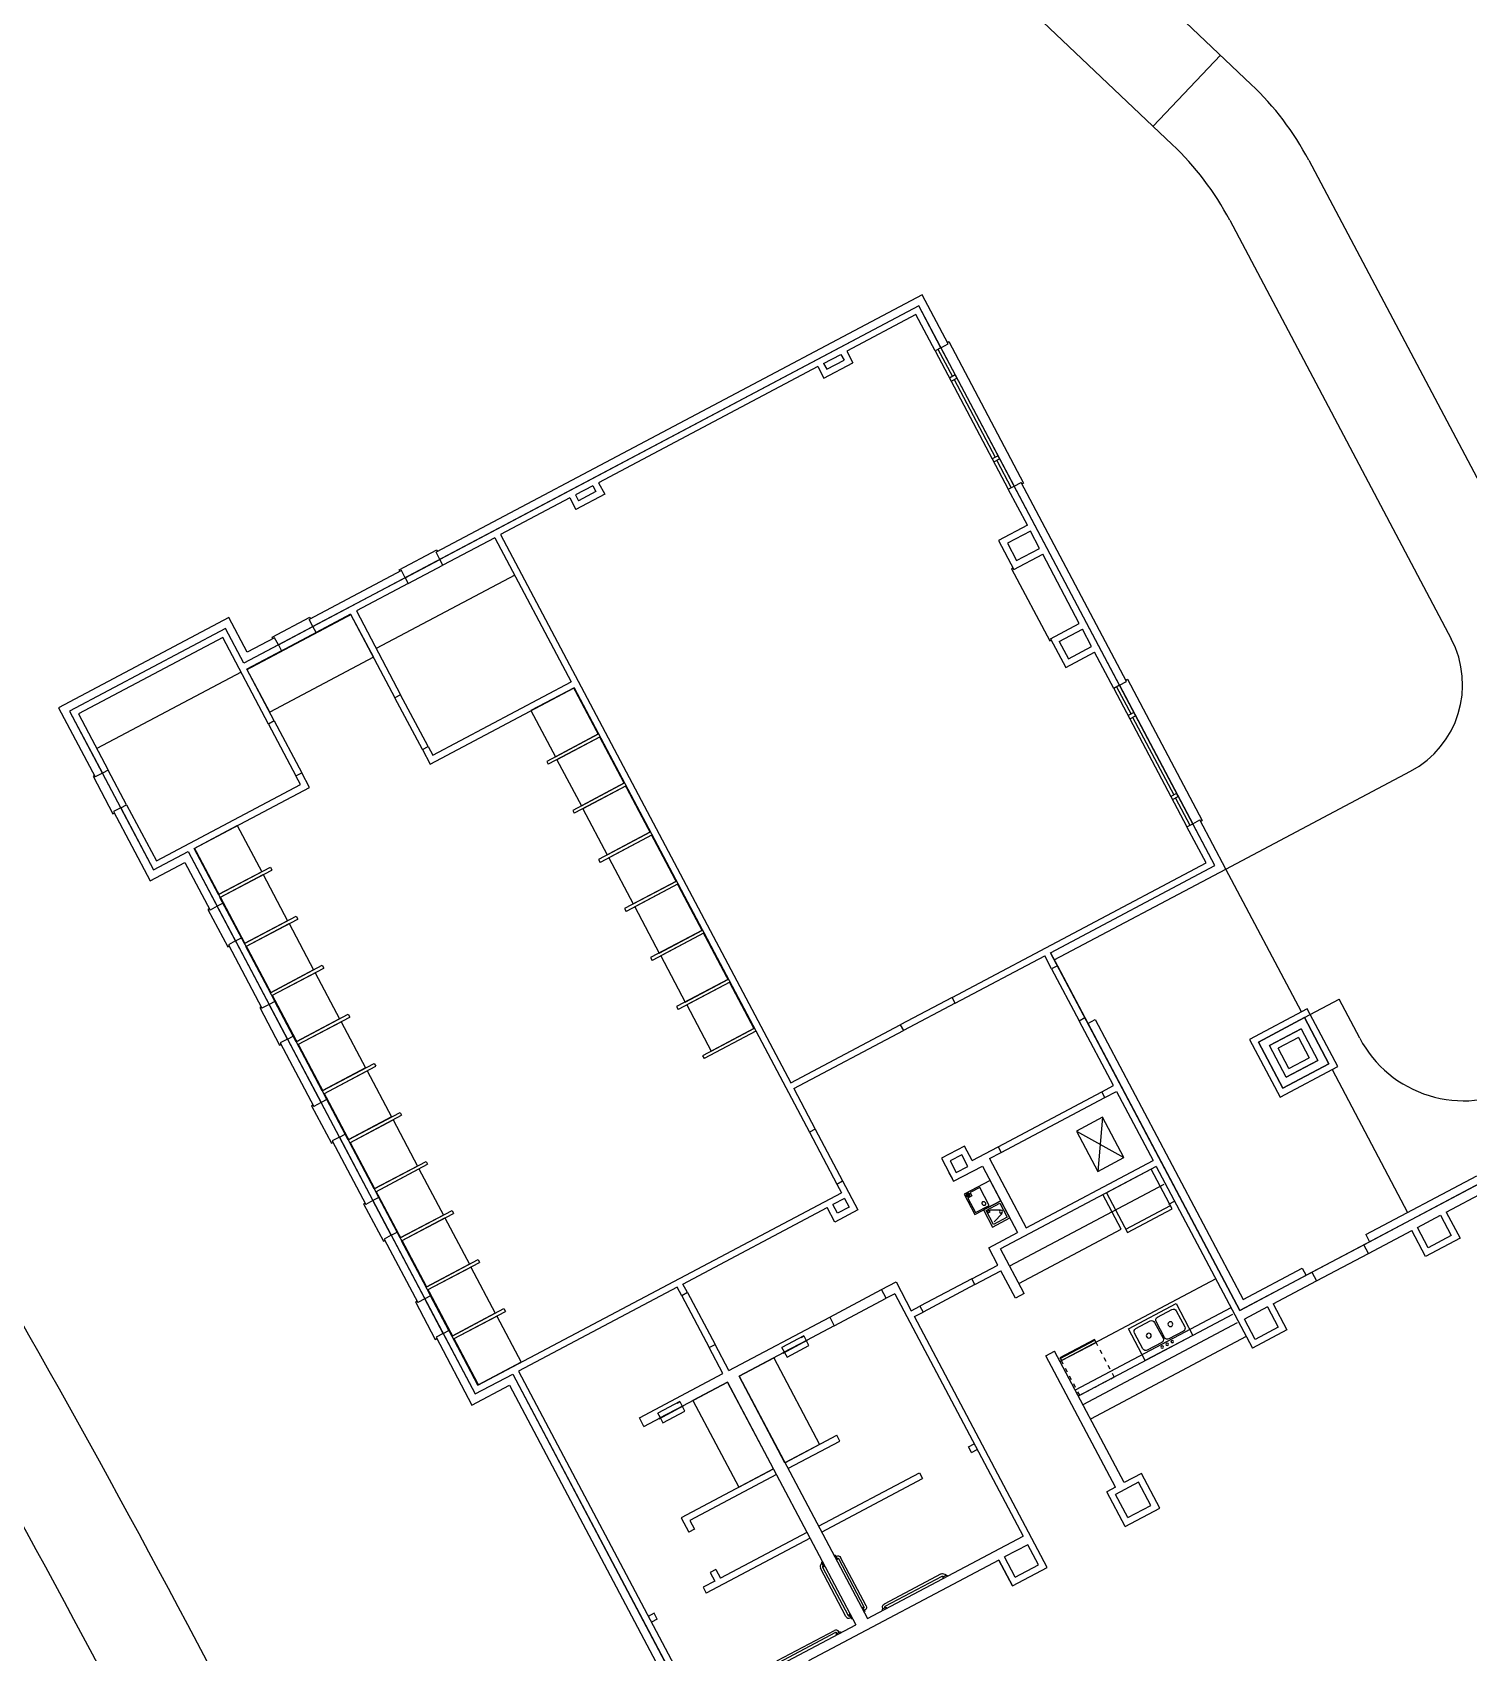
# Model space of a CAD drawing. Header units: feet. Extents: x 2327405 to 2393004, y 6977726 to 7089689.
# Drawn here: x 2342083.8 to 2342157.1, y 7039503.9 to 7039586.6 of the extents above; entities that cross this region are included whole.
import ezdxf

# ---------------------------------------------------------------- set-up
doc = ezdxf.new("R2010")
doc.units = ezdxf.units.FT
doc.header["$MEASUREMENT"] = 0
doc.linetypes.add('CNTR50', pattern=[0.9, 0.75, -0.05, 0.05, -0.05])
doc.layers.get('0').update_dxf_attribs({"linetype": 'CONTINUOUS'})
doc.layers.add('s-apts', color=252, linetype='CONTINUOUS')
doc.layers.add('s-apts-sd', color=252, linetype='CNTR50')

# ---------------------------------------------------------------- blocks, each defined once
blk = doc.blocks.new('RECLEASE$0$GRAB2PC')
at = {"color": 0}
for p, q in [((0, 55.5), (0.5, 55.5)), ((0.5, 52.5), (0, 52.5)), ((0.75, 55.25), (0.75, 52.75)), ((0.75, 54.75), (1, 54.75)), ((1, 53.25), (0.75, 53.25)), ((1.5, 13.25), (1.5, 52.75)), ((3, 52.75), (3, 13.25)), ((0, 13.5), (0.5, 13.5)), ((0.5, 10.5), (0, 10.5)), ((0.75, 13.25), (0.75, 10.75)), ((0.75, 12.75), (1, 12.75)), ((1, 11.25), (0.75, 11.25)), ((4.5, 0), (4.5, 0.5)), ((4.75, 0.75), (7.25, 0.75)), ((5.25, 0.75), (5.25, 1)), ((6.75, 1), (6.75, 0.75)), ((7.25, 3), (40.75, 3)), ((40.75, 1.5), (7.25, 1.5)), ((7.5, 0.5), (7.5, 0)), ((40.5, 0), (40.5, 0.5)), ((40.75, 0.75), (43.25, 0.75)), ((41.25, 0.75), (41.25, 1)), ((42.75, 1), (42.75, 0.75)), ((43.5, 0.5), (43.5, 0))]:
    blk.add_line(p, q, dxfattribs=at)
for p, q in [((0.75, 55.25), (0.5, 55.5)), ((0.75, 52.75), (0.5, 52.5)), ((0.75, 13.25), (0.5, 13.5)), ((0.75, 10.75), (0.5, 10.5)), ((4.75, 0.75), (4.5, 0.5)), ((7.25, 0.75), (7.5, 0.5)), ((40.75, 0.75), (40.5, 0.5)), ((43.25, 0.75), (43.5, 0.5))]:
    blk.add_line(p, q)
for centre, radius, start, end in [((1, 52.75), 2, 0, 90), ((1, 52.75), 0.5, 0, 90), ((1, 13.25), 0.5, 270, 0), ((1, 13.25), 2, 270, 0), ((7.25, 1), 2, 90, 180), ((7.25, 1), 0.5, 90, 180), ((40.75, 1), 2, 0, 90), ((40.75, 1), 0.5, 0, 90)]:
    blk.add_arc(centre, radius, start, end, dxfattribs=at)
blk = doc.blocks.new('RECLEASE$0$A20102', base_point=(186, 176.625))
for p, q in [((178.40625, 176.625), (178.40625, 180.625)), ((193.59375, 180.625), (178.40625, 180.625)), ((191.65625, 180.625), (193.59375, 180.625)), ((193.59375, 180.625), (193.59375, 176.625)), ((194.59375, 176.625), (177.40625, 176.625)), ((177.40625, 176.625), (177.40625, 176.5)), ((177.40625, 176.5), (194.59375, 176.5)), ((178.40625, 176.5), (178.40625, 172.375)), ((178.40625, 172.375), (193.59375, 172.375)), ((193.59375, 172.375), (193.59375, 176.5)), ((194.59375, 176.5), (194.59375, 176.625))]:
    blk.add_line(p, q)
blk = doc.blocks.new('RECLEASE$0$AA13B')
for p, q in [((0, -0.5), (0, 0.5)), ((0, 0.5), (1, 0.5)), ((0.421, -0.447), (0.421, 0.447)), ((0.421, 0.447), (0.789, 0.447)), ((0.789, 0.447), (0.789, 0.273)), ((0.789, 0.273), (0.947, 0.273)), ((0.947, 0.273), (0.947, -0.447)), ((1, 0.5), (1, -0.5)), ((1, -0.5), (0, -0.5)), ((0.947, -0.447), (0.421, -0.447))]:
    blk.add_line(p, q)
blk.add_lwpolyline([(0.553, -0.171, 0.147761), (0.532, -0.177, 0.107127), (0.512, -0.198, 0.076297), (0.498, -0.23, 0.077541), (0.495, -0.263, 0.063215), (0.5, -0.3, 0.076297), (0.512, -0.328, 0.107127), (0.532, -0.349, 0.147761), (0.553, -0.355, 0.147761), (0.573, -0.349, 0.107127), (0.593, -0.328, 0.076297), (0.605, -0.3, 0.063215), (0.61, -0.263, 0.063215), (0.605, -0.226, 0.076297), (0.593, -0.198, 0.107127), (0.573, -0.177, 0.147761)], format="xyb", close=True)
for radius in [0.0667, 0.0345]:
    blk.add_circle((0.895, 0.395), radius)
blk = doc.blocks.new('RECLEASE$0$AA13A')
for p, q in [((0, -0.5), (0, 0.5)), ((0, 0.5), (1, 0.5)), ((0.9, 0.4), (0.1, 0.4)), ((0.1, 0.4), (0.1, -0.4)), ((0.698, 0.343), (0.246, 0.109)), ((0.75, 0.35), (0.85, 0.35)), ((0.75, 0.25), (0.75, 0.35)), ((0.85, 0.25), (0.75, 0.25)), ((0.85, 0.35), (0.85, 0.25)), ((0.9, -0.4), (0.9, 0.4)), ((1, 0.5), (1, -0.5)), ((1, -0.5), (0, -0.5)), ((0.1, -0.4), (0.9, -0.4)), ((0.8, -0.3), (0.246, -0.112))]:
    blk.add_line(p, q)
blk.add_circle((0.25, 0), 0.0728)
blk = doc.blocks.new('RECLEASE$0$RECTANG')
for p, q in [((1, 1), (0, 1)), ((0, 1), (0, 0)), ((1, 0), (1, 1)), ((0, 0), (1, 0))]:
    blk.add_line(p, q)
blk = doc.blocks.new('RECLEASE$0$SINKDBL1')
at = {"color": 0}
for p, q in [((5, 12.5), (5, 2.5)), ((18, 14.5), (7, 14.5)), ((20, 2.5), (20, 12.5)), ((7, 0.5), (18, 0.5)), ((5, -2.5), (5, -12.5)), ((18, -0.5), (7, -0.5)), ((20, -12.5), (20, -2.5)), ((7, -14.5), (18, -14.5))]:
    blk.add_line(p, q, dxfattribs=at)
for centre, radius in [((2.5, 3.5), 0.791), ((2.5, 0), 0.791), ((12.5, 7.5), 1.5), ((2.5, -3.5), 0.791), ((12.5, -7.5), 1.5)]:
    blk.add_circle(centre, radius, dxfattribs=at)
for centre, start, end in [((7, 12.5), 90, 180), ((18, 12.5), 0, 90), ((7, 2.5), 180, 270), ((18, 2.5), 270, 0), ((7, -2.5), 90, 180), ((18, -2.5), 0, 90), ((7, -12.5), 180, 270), ((18, -12.5), 270, 0)]:
    blk.add_arc(centre, 2, start, end, dxfattribs=at)
at = {"color": 0, "xscale": 22, "yscale": 33, "zscale": 22}
blk.add_blockref('RECLEASE$0$RECTANG', (0, -16.5), dxfattribs=at)
blk = doc.blocks.new('RECLEASE$0$REF2')
at = {"color": 0}
for p, q in [((0, 15.5), (0, -15.5)), ((27.5, 15.5), (0, 15.5)), ((25.25, -15.5), (25.25, 15.5)), ((27.5, -15.5), (27.5, 15.5)), ((0, -15.5), (27.5, -15.5))]:
    blk.add_line(p, q, dxfattribs=at)
blk = doc.blocks.new('RECLEASE$0$A15117', base_point=(336, 276))
for p, q in [((324, 300), (324, 297.5)), ((324, 300), (326.5, 300)), ((329.38, 300), (331.88, 300)), ((334.75, 300), (337.25, 300)), ((340.12, 300), (342.62, 300)), ((345.5, 300), (348, 300)), ((348, 300), (348, 297.5)), ((324, 294.62), (324, 292.12)), ((324, 289.25), (324, 286.75)), ((348, 294.62), (348, 292.12)), ((348, 289.25), (348, 286.75)), ((324, 283.88), (324, 281.38)), ((324, 278.5), (324, 276)), ((348, 283.88), (348, 281.38)), ((348, 278.5), (348, 276)), ((324, 273.94), (324, 276)), ((324, 276), (348, 276)), ((324, 274.53), (348, 274.53)), ((348, 273.94), (324, 273.94)), ((348, 276), (348, 273.94))]:
    blk.add_line(p, q)
blk = doc.blocks.new('RECLEASE$0$WDQ_JAMB')
at = {"color": 0}
blk.add_lwpolyline([(-0.5, -0.5), (0.5, -0.5), (0.5, 0.5), (-0.5, 0.5)], close=True, dxfattribs=at)
blk = doc.blocks.new('2005042-10b')
at = {"layer": 's-apts'}
for p, q in [((2342124.26499, 7039604.58776), (2342146.02486, 7039583.95138)), ((2342119.42813, 7039602.28394), (2342141.98936, 7039580.88757)), ((2342148.96012, 7039580.08519), (2342161.12461, 7039557.10509)), ((2342144.92462, 7039577.02139), (2342156.23771, 7039555.64968)), ((2342129.21373, 7039573.21413), (2342104.39337, 7039560.0755)), ((2342129.04041, 7039572.65094), (2342104.5883, 7039559.70724)), ((2342130.17103, 7039570.51506), (2342129.04041, 7039572.65094)), ((2342130.53928, 7039570.70999), (2342129.21373, 7039573.21413)), ((2342128.90175, 7039572.20038), (2342125.36655, 7039570.32903)), ((2342129.87643, 7039570.35911), (2342128.90175, 7039572.20038)), ((2342124.18844, 7039569.7054), (2342125.07195, 7039570.17308)), ((2342125.07195, 7039570.17308), (2342125.2279, 7039569.87848)), ((2342125.36655, 7039570.32903), (2342125.67845, 7039569.73982)), ((2342130.17103, 7039570.51506), (2342129.87643, 7039570.35911)), ((2342129.87643, 7039570.35911), (2342133.61918, 7039563.28862)), ((2342129.87643, 7039570.35911), (2342133.61918, 7039563.28862)), ((2342130.02373, 7039570.43709), (2342130.76188, 7039569.04263)), ((2342130.17103, 7039570.51506), (2342130.53928, 7039570.70999)), ((2342130.17103, 7039570.51506), (2342133.91378, 7039563.44457)), ((2342130.17103, 7039570.51506), (2342133.91378, 7039563.44457)), ((2342123.89384, 7039569.54945), (2342112.6982, 7039563.62305)), ((2342123.89384, 7039569.54945), (2342124.20573, 7039568.96024)), ((2342124.18844, 7039569.7054), (2342124.34439, 7039569.4108)), ((2342124.20573, 7039568.96024), (2342125.67845, 7039569.73982)), ((2342124.34439, 7039569.4108), (2342125.2279, 7039569.87848)), ((2342130.84505, 7039568.88551), (2342132.94516, 7039564.91818)), ((2342133.02833, 7039564.76106), (2342133.76648, 7039563.3666)), ((2342112.6982, 7039563.62305), (2342113.0101, 7039563.03385)), ((2342133.91378, 7039563.44457), (2342134.28204, 7039563.63951)), ((2342139.66225, 7039553.47568), (2342134.28204, 7039563.63951)), ((2342111.22549, 7039562.84348), (2342107.69029, 7039560.97212)), ((2342111.22549, 7039562.84348), (2342111.53738, 7039562.25427)), ((2342112.4036, 7039563.46711), (2342111.52009, 7039562.99942)), ((2342111.52009, 7039562.99942), (2342111.67604, 7039562.70482)), ((2342113.0101, 7039563.03385), (2342111.53738, 7039562.25427)), ((2342112.55955, 7039563.1725), (2342111.67604, 7039562.70482)), ((2342112.4036, 7039563.46711), (2342112.55955, 7039563.1725)), ((2342133.61918, 7039563.28862), (2342133.91378, 7039563.44457)), ((2342134.59386, 7039561.44735), (2342133.61918, 7039563.28862)), ((2342139.29399, 7039553.28075), (2342133.91378, 7039563.44457)), ((2342134.59386, 7039561.44735), (2342133.12084, 7039560.66761)), ((2342134.7498, 7039561.15275), (2342133.57139, 7039560.52896)), ((2342135.21765, 7039560.26894), (2342134.7498, 7039561.15275)), ((2342107.39569, 7039560.81617), (2342104.74425, 7039559.41264)), ((2342107.39569, 7039560.81617), (2342111.29439, 7039553.45108)), ((2342107.69029, 7039560.97212), (2342122.50536, 7039532.98478)), ((2342133.12084, 7039560.66761), (2342133.90058, 7039559.19459)), ((2342133.57139, 7039560.52896), (2342134.03923, 7039559.64514)), ((2342134.03923, 7039559.64514), (2342135.21765, 7039560.26894)), ((2342102.82068, 7039558.77156), (2342104.5883, 7039559.70724)), ((2342102.82068, 7039558.77156), (2342104.5883, 7039559.70724)), ((2342102.97663, 7039558.47695), (2342104.74425, 7039559.41264)), ((2342102.97663, 7039558.47695), (2342104.74425, 7039559.41264)), ((2342104.5883, 7039559.70724), (2342104.39337, 7039560.0755)), ((2342104.74425, 7039559.41264), (2342104.5883, 7039559.70724)), ((2342133.90058, 7039559.19459), (2342135.3736, 7039559.97433)), ((2342137.24497, 7039556.43909), (2342135.3736, 7039559.97433)), ((2342102.62575, 7039559.13981), (2342097.91209, 7039556.64464)), ((2342102.82068, 7039558.77156), (2342098.10702, 7039556.27639)), ((2342108.40935, 7039558.90125), (2342101.33886, 7039555.1585)), ((2342102.82068, 7039558.77156), (2342102.62575, 7039559.13981)), ((2342102.82068, 7039558.77156), (2342102.97663, 7039558.47695)), ((2342102.97663, 7039558.47695), (2342100.3252, 7039557.07342)), ((2342100.03059, 7039556.91747), (2342098.26297, 7039555.98178)), ((2342100.03059, 7039556.91747), (2342102.29184, 7039552.64572)), ((2342100.3252, 7039557.07342), (2342102.58645, 7039552.80167)), ((2342093.80941, 7039556.73582), (2342085.1186, 7039552.13535)), ((2342093.63609, 7039556.17263), (2342085.68179, 7039551.96203)), ((2342094.57178, 7039554.40501), (2342093.63609, 7039556.17263)), ((2342094.7451, 7039554.9682), (2342093.80941, 7039556.73582)), ((2342096.3394, 7039555.3407), (2342098.10702, 7039556.27639)), ((2342096.3394, 7039555.3407), (2342098.10702, 7039556.27639)), ((2342098.10702, 7039556.27639), (2342097.91209, 7039556.64464)), ((2342098.26297, 7039555.98178), (2342098.10702, 7039556.27639)), ((2342135.77196, 7039555.65935), (2342137.24497, 7039556.43909)), ((2342136.22251, 7039555.52069), (2342137.40092, 7039556.14449)), ((2342137.86877, 7039555.26068), (2342137.40092, 7039556.14449)), ((2342093.49744, 7039555.72208), (2342086.13235, 7039551.82338)), ((2342095.83666, 7039551.30302), (2342093.49744, 7039555.72208)), ((2342096.3394, 7039555.3407), (2342094.57178, 7039554.40501)), ((2342096.14447, 7039555.70895), (2342094.7451, 7039554.9682)), ((2342096.3394, 7039555.3407), (2342096.14447, 7039555.70895)), ((2342096.3394, 7039555.3407), (2342096.49535, 7039555.04609)), ((2342096.49535, 7039555.04609), (2342098.26297, 7039555.98178)), ((2342096.49535, 7039555.04609), (2342098.26297, 7039555.98178)), ((2342135.77196, 7039555.65935), (2342136.5517, 7039554.18633)), ((2342136.22251, 7039555.52069), (2342136.69035, 7039554.63688)), ((2342096.49535, 7039555.04609), (2342094.72773, 7039554.11041)), ((2342136.5517, 7039554.18633), (2342138.02471, 7039554.96607)), ((2342136.69035, 7039554.63688), (2342137.86877, 7039555.26068)), ((2342138.99939, 7039553.1248), (2342138.02471, 7039554.96607)), ((2342094.43313, 7039553.95446), (2342087.06803, 7039550.05576)), ((2342096.13126, 7039551.45897), (2342094.72773, 7039554.11041)), ((2342102.58645, 7039552.80167), (2342102.29184, 7039552.64572)), ((2342103.98998, 7039550.15023), (2342102.58645, 7039552.80167)), ((2342104.08524, 7039549.25778), (2342111.45034, 7039553.15648)), ((2342104.2239, 7039549.70833), (2342111.29439, 7039553.45108)), ((2342111.45034, 7039553.15648), (2342123.45834, 7039530.472)), ((2342139.29399, 7039553.28075), (2342138.99939, 7039553.1248)), ((2342138.99939, 7039553.1248), (2342142.74214, 7039546.05431)), ((2342138.99939, 7039553.1248), (2342142.74214, 7039546.05431)), ((2342139.14669, 7039553.20277), (2342139.88485, 7039551.80832)), ((2342139.29399, 7039553.28075), (2342139.66225, 7039553.47568)), ((2342139.29399, 7039553.28075), (2342143.03675, 7039546.21026)), ((2342139.29399, 7039553.28075), (2342143.03675, 7039546.21026)), ((2342085.1186, 7039552.13535), (2342086.98998, 7039548.60011)), ((2342085.68179, 7039551.96203), (2342087.35824, 7039548.79504)), ((2342103.69537, 7039549.99429), (2342102.29184, 7039552.64572)), ((2342086.13235, 7039551.82338), (2342087.65284, 7039548.95099)), ((2342096.13126, 7039551.45897), (2342095.83666, 7039551.30302)), ((2342095.83666, 7039551.30302), (2342097.24019, 7039548.65159)), ((2342096.13126, 7039551.45897), (2342097.53479, 7039548.80754)), ((2342139.96802, 7039551.65119), (2342142.06812, 7039547.68386)), ((2342112.69792, 7039550.79965), (2342110.04649, 7039549.39612)), ((2342112.77589, 7039550.65235), (2342110.12446, 7039549.24882)), ((2342103.69537, 7039549.99429), (2342103.98998, 7039550.15023)), ((2342103.69537, 7039549.99429), (2342104.08524, 7039549.25778)), ((2342103.98998, 7039550.15023), (2342104.2239, 7039549.70833)), ((2342087.35824, 7039548.79504), (2342086.98998, 7039548.60011)), ((2342087.65284, 7039548.95099), (2342087.35824, 7039548.79504)), ((2342088.29392, 7039547.02742), (2342087.35824, 7039548.79504)), ((2342088.29392, 7039547.02742), (2342087.35824, 7039548.79504)), ((2342088.58853, 7039547.18337), (2342087.65284, 7039548.95099)), ((2342088.58853, 7039547.18337), (2342087.65284, 7039548.95099)), ((2342097.24019, 7039548.65159), (2342097.53479, 7039548.80754)), ((2342097.47411, 7039548.20969), (2342097.24019, 7039548.65159)), ((2342097.92466, 7039548.07103), (2342097.53479, 7039548.80754)), ((2342110.04649, 7039549.39612), (2342110.12446, 7039549.24882)), ((2342144.73056, 7039543.90106), (2342154.15788, 7039548.8914)), ((2342090.10902, 7039544.31098), (2342097.47411, 7039548.20969)), ((2342092.03259, 7039544.95207), (2342097.92466, 7039548.07103)), ((2342114.02348, 7039548.29552), (2342111.37205, 7039546.89199)), ((2342114.10145, 7039548.14822), (2342111.45002, 7039546.74468)), ((2342088.29392, 7039547.02742), (2342087.92567, 7039546.83249)), ((2342088.29392, 7039547.02742), (2342088.58853, 7039547.18337)), ((2342088.29392, 7039547.02742), (2342089.97037, 7039543.86043)), ((2342088.58853, 7039547.18337), (2342090.10902, 7039544.31098)), ((2342142.15129, 7039547.52674), (2342142.88945, 7039546.13229)), ((2342087.92567, 7039546.83249), (2342089.79705, 7039543.29724)), ((2342111.37205, 7039546.89199), (2342111.45002, 7039546.74468)), ((2342142.74214, 7039546.05431), (2342143.03675, 7039546.21026)), ((2342143.03675, 7039546.21026), (2342143.405, 7039546.40519)), ((2342144.16737, 7039544.07438), (2342143.03675, 7039546.21026)), ((2342144.73056, 7039543.90106), (2342143.405, 7039546.40519)), ((2342115.34904, 7039545.79139), (2342112.69761, 7039544.38786)), ((2342115.42701, 7039545.64409), (2342112.77558, 7039544.24055)), ((2342143.71682, 7039544.21304), (2342142.74214, 7039546.05431)), ((2342089.97037, 7039543.86043), (2342091.73799, 7039544.79612)), ((2342091.73799, 7039544.79612), (2342093.2195, 7039541.99739)), ((2342092.03259, 7039544.95207), (2342093.5141, 7039542.15333)), ((2342089.79705, 7039543.29724), (2342091.56467, 7039544.23293)), ((2342091.56467, 7039544.23293), (2342092.85124, 7039541.80245)), ((2342093.28018, 7039542.59524), (2342095.93161, 7039543.99877)), ((2342093.35815, 7039542.44794), (2342096.00958, 7039543.85147)), ((2342095.93161, 7039543.99877), (2342096.00958, 7039543.85147)), ((2342112.69761, 7039544.38786), (2342112.77558, 7039544.24055)), ((2342130.75426, 7039537.35132), (2342143.71682, 7039544.21304)), ((2342135.77117, 7039539.62986), (2342144.16737, 7039544.07438)), ((2342135.9661, 7039539.26161), (2342144.73056, 7039543.90106)), ((2342148.59028, 7039536.60962), (2342144.73056, 7039543.90106)), ((2342116.6746, 7039543.28726), (2342114.02316, 7039541.88372)), ((2342116.75257, 7039543.13996), (2342114.10114, 7039541.73642)), ((2342093.5141, 7039542.15333), (2342093.2195, 7039541.99739)), ((2342094.44979, 7039540.38571), (2342093.5141, 7039542.15333)), ((2342094.44979, 7039540.38571), (2342093.5141, 7039542.15333)), ((2342093.2195, 7039541.99739), (2342092.85124, 7039541.80245)), ((2342094.15518, 7039540.22976), (2342093.2195, 7039541.99739)), ((2342094.15518, 7039540.22976), (2342093.2195, 7039541.99739)), ((2342094.60574, 7039540.09111), (2342097.25717, 7039541.49464)), ((2342094.68371, 7039539.94381), (2342097.33514, 7039541.34734)), ((2342097.25717, 7039541.49464), (2342097.33514, 7039541.34734)), ((2342114.02316, 7039541.88372), (2342114.10114, 7039541.73642)), ((2342094.15518, 7039540.22976), (2342094.44979, 7039540.38571)), ((2342094.44979, 7039540.38571), (2342096.16522, 7039537.14507)), ((2342118.00016, 7039540.78313), (2342115.34872, 7039539.37959)), ((2342118.07813, 7039540.63582), (2342115.4267, 7039539.23229)), ((2342094.15518, 7039540.22976), (2342093.78693, 7039540.03483)), ((2342093.78693, 7039540.03483), (2342095.50236, 7039536.79419)), ((2342094.15518, 7039540.22976), (2342095.87061, 7039536.98912)), ((2342135.77117, 7039539.62986), (2342136.12205, 7039538.967)), ((2342095.93129, 7039537.58698), (2342098.58273, 7039538.99051)), ((2342096.00927, 7039537.43968), (2342098.6607, 7039538.84321)), ((2342098.58273, 7039538.99051), (2342098.6607, 7039538.84321)), ((2342115.34872, 7039539.37959), (2342115.4267, 7039539.23229)), ((2342130.91021, 7039537.05672), (2342135.47656, 7039539.47391)), ((2342135.82745, 7039538.81106), (2342135.47656, 7039539.47391)), ((2342136.12205, 7039538.967), (2342135.82745, 7039538.81106)), ((2342135.82745, 7039538.81106), (2342137.23098, 7039536.15962)), ((2342136.12205, 7039538.967), (2342137.52558, 7039536.31557)), ((2342119.32571, 7039538.279), (2342116.67428, 7039536.87546)), ((2342119.40369, 7039538.13169), (2342116.75226, 7039536.72816)), ((2342096.16522, 7039537.14507), (2342095.87061, 7039536.98912)), ((2342097.1009, 7039535.37745), (2342096.16522, 7039537.14507)), ((2342097.1009, 7039535.37745), (2342096.16522, 7039537.14507)), ((2342130.75426, 7039537.35132), (2342128.10283, 7039535.94779)), ((2342130.91021, 7039537.05672), (2342130.75426, 7039537.35132)), ((2342151.5665, 7039535.26213), (2342150.51385, 7039537.25071)), ((2342095.87061, 7039536.98912), (2342095.50236, 7039536.79419)), ((2342096.8063, 7039535.2215), (2342095.87061, 7039536.98912)), ((2342096.8063, 7039535.2215), (2342095.87061, 7039536.98912)), ((2342097.25685, 7039535.08285), (2342099.90829, 7039536.48638)), ((2342097.33483, 7039534.93555), (2342099.98626, 7039536.33908)), ((2342099.90829, 7039536.48638), (2342099.98626, 7039536.33908)), ((2342116.67428, 7039536.87546), (2342116.75226, 7039536.72816)), ((2342130.91021, 7039537.05672), (2342128.25877, 7039535.65319)), ((2342137.23098, 7039536.15962), (2342137.52558, 7039536.31557)), ((2342137.52558, 7039536.31557), (2342145.43995, 7039521.36444)), ((2342120.65127, 7039535.77486), (2342117.99984, 7039534.37133)), ((2342120.72925, 7039535.62756), (2342118.07781, 7039534.22403)), ((2342122.50536, 7039532.98478), (2342128.10283, 7039535.94779)), ((2342122.66131, 7039532.69017), (2342128.25877, 7039535.65319)), ((2342128.10283, 7039535.94779), (2342128.25877, 7039535.65319)), ((2342138.9854, 7039532.84533), (2342137.23098, 7039536.15962)), ((2342137.68153, 7039536.02097), (2342138.04979, 7039536.2159)), ((2342138.04979, 7039536.2159), (2342145.61327, 7039521.92763)), ((2342148.5729, 7039535.75183), (2342146.95258, 7039534.89412)), ((2342148.5729, 7039535.75183), (2342149.43062, 7039534.13151)), ((2342096.8063, 7039535.2215), (2342096.43805, 7039535.02657)), ((2342096.43805, 7039535.02657), (2342098.15348, 7039531.78593)), ((2342096.8063, 7039535.2215), (2342097.1009, 7039535.37745)), ((2342096.8063, 7039535.2215), (2342098.52173, 7039531.98086)), ((2342097.1009, 7039535.37745), (2342098.81633, 7039532.13681)), ((2342147.8103, 7039533.2738), (2342146.95258, 7039534.89412)), ((2342148.43425, 7039535.30128), (2342147.40314, 7039534.75546)), ((2342147.94895, 7039533.72435), (2342147.40314, 7039534.75546)), ((2342148.43425, 7039535.30128), (2342148.98007, 7039534.27017)), ((2342098.58241, 7039532.57872), (2342101.23384, 7039533.98225)), ((2342098.66039, 7039532.43141), (2342101.31182, 7039533.83495)), ((2342101.23384, 7039533.98225), (2342101.31182, 7039533.83495)), ((2342117.99984, 7039534.37133), (2342118.07781, 7039534.22403)), ((2342147.8103, 7039533.2738), (2342149.43062, 7039534.13151)), ((2342147.94895, 7039533.72435), (2342148.98007, 7039534.27017)), ((2342150.14976, 7039533.66359), (2342154.00947, 7039526.37215)), ((2342098.81633, 7039532.13681), (2342098.52173, 7039531.98086)), ((2342099.75202, 7039530.36919), (2342098.81633, 7039532.13681)), ((2342099.75202, 7039530.36919), (2342098.81633, 7039532.13681)), ((2342122.66131, 7039532.69017), (2342123.75294, 7039530.62795)), ((2342133.09332, 7039529.72637), (2342138.39619, 7039532.53344)), ((2342133.09332, 7039529.72637), (2342138.39619, 7039532.53344)), ((2342133.24927, 7039529.43177), (2342138.55214, 7039532.23883)), ((2342138.39619, 7039532.53344), (2342138.9854, 7039532.84533)), ((2342138.55214, 7039532.23883), (2342138.39619, 7039532.53344)), ((2342138.55214, 7039532.23883), (2342139.14134, 7039532.55073)), ((2342139.14134, 7039532.55073), (2342141.01272, 7039529.01549)), ((2342098.52173, 7039531.98086), (2342098.15348, 7039531.78593)), ((2342099.45742, 7039530.21324), (2342098.52173, 7039531.98086)), ((2342099.45742, 7039530.21324), (2342098.52173, 7039531.98086)), ((2342099.90797, 7039530.07459), (2342102.5594, 7039531.47812)), ((2342099.98594, 7039529.92728), (2342102.63738, 7039531.33082)), ((2342102.5594, 7039531.47812), (2342102.63738, 7039531.33082)), ((2342123.75294, 7039530.62795), (2342123.45834, 7039530.472)), ((2342123.45834, 7039530.472), (2342124.86187, 7039527.82057)), ((2342123.75294, 7039530.62795), (2342125.15648, 7039527.97651)), ((2342137.10073, 7039530.52765), (2342139.51809, 7039529.16719)), ((2342138.42645, 7039531.22941), (2342138.19237, 7039528.46542)), ((2342099.45742, 7039530.21324), (2342099.08916, 7039530.01831)), ((2342099.08916, 7039530.01831), (2342100.80459, 7039526.77767)), ((2342099.45742, 7039530.21324), (2342099.75202, 7039530.36919)), ((2342099.45742, 7039530.21324), (2342101.17285, 7039526.9726)), ((2342099.75202, 7039530.36919), (2342101.46745, 7039527.12855)), ((2342131.37774, 7039529.76111), (2342130.19932, 7039529.13732)), ((2342131.76761, 7039529.0246), (2342131.37774, 7039529.76111)), ((2342131.76761, 7039529.0246), (2342133.09332, 7039529.72637)), ((2342133.09332, 7039529.72637), (2342133.24927, 7039529.43177)), ((2342101.23353, 7039527.57045), (2342103.88496, 7039528.97399)), ((2342101.3115, 7039527.42315), (2342103.96294, 7039528.82669)), ((2342103.88496, 7039528.97399), (2342103.96294, 7039528.82669)), ((2342130.19932, 7039529.13732), (2342130.82311, 7039527.95891)), ((2342131.23908, 7039529.31056), (2342130.64987, 7039528.99867)), ((2342130.64987, 7039528.99867), (2342130.96177, 7039528.40946)), ((2342131.55098, 7039528.72135), (2342131.23908, 7039529.31056)), ((2342132.66006, 7039529.11987), (2342133.24927, 7039529.43177)), ((2342132.66006, 7039529.11987), (2342134.53144, 7039525.58463)), ((2342134.53144, 7039525.58463), (2342141.01272, 7039529.01549)), ((2342124.86187, 7039527.82057), (2342125.15648, 7039527.97651)), ((2342125.15648, 7039527.97651), (2342125.93622, 7039526.5035)), ((2342130.58919, 7039528.40081), (2342130.74514, 7039528.10621)), ((2342130.82311, 7039527.95891), (2342132.29613, 7039528.73865)), ((2342130.96177, 7039528.40946), (2342131.55098, 7039528.72135)), ((2342132.29613, 7039528.73865), (2342134.08954, 7039525.35071)), ((2342141.16867, 7039528.72088), (2342133.21437, 7039524.51028)), ((2342141.16867, 7039528.72088), (2342146.08103, 7039519.44087)), ((2342151.8736, 7039525.24152), (2342157.54472, 7039528.24352)), ((2342106.53576, 7039517.55393), (2342125.09579, 7039527.37866)), ((2342124.86187, 7039527.82057), (2342125.09579, 7039527.37866)), ((2342141.56286, 7039527.79808), (2342133.68222, 7039523.62647)), ((2342139.37927, 7039525.51074), (2342138.44359, 7039527.27836)), ((2342151.77393, 7039524.71732), (2342157.73965, 7039527.87527)), ((2342155.985, 7039526.38071), (2342157.97357, 7039527.43336)), ((2342101.17285, 7039526.9726), (2342100.80459, 7039526.77767)), ((2342101.46745, 7039527.12855), (2342101.17285, 7039526.9726)), ((2342102.10854, 7039525.20498), (2342101.17285, 7039526.9726)), ((2342102.10854, 7039525.20498), (2342101.17285, 7039526.9726)), ((2342102.40314, 7039525.36093), (2342101.46745, 7039527.12855)), ((2342102.40314, 7039525.36093), (2342101.46745, 7039527.12855)), ((2342102.55909, 7039525.06632), (2342105.21052, 7039526.46986)), ((2342102.63706, 7039524.91902), (2342105.28849, 7039526.32255)), ((2342105.21052, 7039526.46986), (2342105.28849, 7039526.32255)), ((2342117.00284, 7039522.71751), (2342124.36793, 7039526.61621)), ((2342124.7578, 7039525.8797), (2342124.36793, 7039526.61621)), ((2342125.25174, 7039527.08406), (2342124.66253, 7039526.77216)), ((2342124.89646, 7039526.33026), (2342124.66253, 7039526.77216)), ((2342125.93622, 7039526.5035), (2342124.7578, 7039525.8797)), ((2342125.48566, 7039526.64215), (2342124.89646, 7039526.33026)), ((2342125.25174, 7039527.08406), (2342125.48566, 7039526.64215)), ((2342141.80975, 7039526.79731), (2342142.10436, 7039526.95326)), ((2342155.985, 7039526.38071), (2342156.68677, 7039525.055)), ((2342134.15006, 7039522.74266), (2342139.37927, 7039525.51074)), ((2342154.51198, 7039525.60097), (2342155.6904, 7039526.22477)), ((2342155.0578, 7039524.56986), (2342154.51198, 7039525.60097)), ((2342155.6904, 7039526.22477), (2342156.23621, 7039525.19365)), ((2342102.10854, 7039525.20498), (2342101.74028, 7039525.01004)), ((2342101.74028, 7039525.01004), (2342103.45571, 7039521.7694)), ((2342102.10854, 7039525.20498), (2342102.40314, 7039525.36093)), ((2342102.10854, 7039525.20498), (2342103.82397, 7039521.96434)), ((2342102.40314, 7039525.36093), (2342104.11857, 7039522.12029)), ((2342132.61652, 7039524.57096), (2342134.08954, 7039525.35071)), ((2342149.12249, 7039523.31379), (2342151.77393, 7039524.71732)), ((2342152.00785, 7039524.27542), (2342151.77393, 7039524.71732)), ((2342151.8736, 7039525.24152), (2342152.06853, 7039524.87327)), ((2342152.00785, 7039524.27542), (2342154.21738, 7039525.44503)), ((2342154.91914, 7039524.11931), (2342154.21738, 7039525.44503)), ((2342156.68677, 7039525.055), (2342154.91914, 7039524.11931)), ((2342156.23621, 7039525.19365), (2342155.0578, 7039524.56986)), ((2342103.88465, 7039522.56219), (2342106.53608, 7039523.96573)), ((2342106.53608, 7039523.96573), (2342106.61405, 7039523.81842)), ((2342133.08436, 7039523.68715), (2342132.61652, 7039524.57096)), ((2342134.42297, 7039522.22711), (2342133.21437, 7039524.51028)), ((2342149.35642, 7039522.87188), (2342152.00785, 7039524.27542)), ((2342103.96262, 7039522.41489), (2342106.61405, 7039523.81842)), ((2342131.75865, 7039522.98539), (2342133.08436, 7039523.68715)), ((2342131.91459, 7039522.69078), (2342133.24031, 7039523.39255)), ((2342133.98106, 7039521.99318), (2342133.24031, 7039523.39255)), ((2342145.43995, 7039521.36444), (2342149.12249, 7039523.31379)), ((2342145.61327, 7039521.92763), (2342148.63296, 7039523.52609)), ((2342148.63296, 7039523.52609), (2342148.82789, 7039523.15784)), ((2342149.12249, 7039523.31379), (2342149.35642, 7039522.87188)), ((2342116.70824, 7039522.56156), (2342108.60664, 7039518.27299)), ((2342116.94216, 7039522.11966), (2342116.70824, 7039522.56156)), ((2342117.23676, 7039522.27561), (2342116.94216, 7039522.11966)), ((2342117.23676, 7039522.27561), (2342117.00284, 7039522.71751)), ((2342117.23676, 7039522.27561), (2342118.64029, 7039519.62417)), ((2342124.49762, 7039521.02755), (2342127.14906, 7039522.43108)), ((2342127.14906, 7039522.43108), (2342127.88557, 7039522.82095)), ((2342127.38298, 7039521.98918), (2342127.14906, 7039522.43108)), ((2342127.82489, 7039522.2231), (2342127.38298, 7039521.98918)), ((2342127.82489, 7039522.2231), (2342134.37471, 7039509.84974)), ((2342127.88557, 7039522.82095), (2342128.66531, 7039521.34793)), ((2342131.75865, 7039522.98539), (2342129.10721, 7039521.58185)), ((2342131.91459, 7039522.69078), (2342129.26316, 7039521.28725)), ((2342131.91459, 7039522.69078), (2342131.75865, 7039522.98539)), ((2342134.42297, 7039522.22711), (2342133.98106, 7039521.99318)), ((2342144.20966, 7039522.97611), (2342136.25536, 7039518.76551)), ((2342147.14689, 7039521.70227), (2342149.35642, 7039522.87188)), ((2342103.82397, 7039521.96434), (2342103.45571, 7039521.7694)), ((2342104.11857, 7039522.12029), (2342103.82397, 7039521.96434)), ((2342104.75965, 7039520.19672), (2342103.82397, 7039521.96434)), ((2342104.75965, 7039520.19672), (2342103.82397, 7039521.96434)), ((2342105.05426, 7039520.35267), (2342104.11857, 7039522.12029)), ((2342105.05426, 7039520.35267), (2342104.11857, 7039522.12029)), ((2342105.21021, 7039520.05806), (2342107.86164, 7039521.46159)), ((2342107.86164, 7039521.46159), (2342107.93961, 7039521.31429)), ((2342116.94216, 7039522.11966), (2342118.34569, 7039519.46822)), ((2342124.73155, 7039520.58564), (2342127.38298, 7039521.98918)), ((2342128.66531, 7039521.34793), (2342129.10721, 7039521.58185)), ((2342129.10721, 7039521.58185), (2342129.26316, 7039521.28725)), ((2342144.9894, 7039521.50309), (2342137.0351, 7039517.29249)), ((2342146.85229, 7039521.54632), (2342145.67387, 7039520.92253)), ((2342146.85229, 7039521.54632), (2342147.3981, 7039520.51521)), ((2342147.14689, 7039521.70227), (2342147.84866, 7039520.37656)), ((2342105.28818, 7039519.91076), (2342107.93961, 7039521.31429)), ((2342119.34206, 7039518.29846), (2342124.49762, 7039521.02755)), ((2342124.73155, 7039520.58564), (2342119.87059, 7039518.0125)), ((2342124.49762, 7039521.02755), (2342124.73155, 7039520.58564)), ((2342128.82126, 7039521.05333), (2342129.26316, 7039521.28725)), ((2342135.605, 7039508.23807), (2342128.82126, 7039521.05333)), ((2342145.07169, 7039521.1695), (2342137.19105, 7039516.99789)), ((2342145.30562, 7039520.7276), (2342137.42497, 7039516.55599)), ((2342146.21969, 7039519.89142), (2342145.67387, 7039520.92253)), ((2342104.75965, 7039520.19672), (2342104.3914, 7039520.00178)), ((2342104.3914, 7039520.00178), (2342106.22379, 7039516.54019)), ((2342104.75965, 7039520.19672), (2342105.05426, 7039520.35267)), ((2342104.75965, 7039520.19672), (2342106.39711, 7039517.10338)), ((2342105.05426, 7039520.35267), (2342106.53576, 7039517.55393)), ((2342145.76914, 7039520.03007), (2342137.81484, 7039515.81948)), ((2342147.84866, 7039520.37656), (2342146.08103, 7039519.44087)), ((2342147.3981, 7039520.51521), (2342146.21969, 7039519.89142)), ((2342118.34569, 7039519.46822), (2342118.64029, 7039519.62417)), ((2342119.04746, 7039518.14251), (2342118.34569, 7039519.46822)), ((2342119.34206, 7039518.29846), (2342118.64029, 7039519.62417)), ((2342135.54054, 7039519.04715), (2342135.98245, 7039519.28107)), ((2342139.08836, 7039512.34491), (2342135.54054, 7039519.04715)), ((2342139.53027, 7039512.57884), (2342135.98245, 7039519.28107)), ((2342106.39711, 7039517.10338), (2342108.31203, 7039518.11704)), ((2342108.31203, 7039518.11704), (2342116.8112, 7039502.06114)), ((2342108.60664, 7039518.27299), (2342117.7296, 7039501.03868)), ((2342114.7757, 7039515.88126), (2342119.04746, 7039518.14251)), ((2342106.22379, 7039516.54019), (2342108.13871, 7039517.55385)), ((2342108.13871, 7039517.55385), (2342116.24801, 7039502.23446)), ((2342115.00963, 7039515.43936), (2342119.28138, 7039517.7006)), ((2342119.28138, 7039517.7006), (2342125.8312, 7039505.32725)), ((2342119.87059, 7039518.0125), (2342126.42041, 7039505.63915)), ((2342115.00963, 7039515.43936), (2342114.7757, 7039515.88126)), ((2342122.20981, 7039513.59344), (2342124.86124, 7039514.99698)), ((2342125.01719, 7039514.70237), (2342124.86124, 7039514.99698)), ((2342122.36576, 7039513.29884), (2342125.01719, 7039514.70237)), ((2342131.58493, 7039514.40745), (2342131.87954, 7039514.5634)), ((2342131.74088, 7039514.11285), (2342131.58493, 7039514.40745)), ((2342131.74088, 7039514.11285), (2342132.03548, 7039514.2688)), ((2342121.6206, 7039513.28155), (2342116.90694, 7039510.78638)), ((2342123.92524, 7039510.3528), (2342129.0808, 7039513.0819)), ((2342129.0808, 7039513.0819), (2342129.23675, 7039512.78729)), ((2342121.77655, 7039512.98694), (2342117.35749, 7039510.64772)), ((2342124.08119, 7039510.0582), (2342129.23675, 7039512.78729)), ((2342139.08836, 7039512.34491), (2342138.64646, 7039512.11099)), ((2342140.27542, 7039512.59613), (2342139.09701, 7039511.97234)), ((2342140.41408, 7039513.04668), (2342139.53027, 7039512.57884)), ((2342140.89922, 7039511.41771), (2342140.27542, 7039512.59613)), ((2342141.34977, 7039511.27906), (2342140.41408, 7039513.04668)), ((2342139.58215, 7039510.34337), (2342138.64646, 7039512.11099)), ((2342139.7208, 7039510.79392), (2342139.09701, 7039511.97234)), ((2342116.90694, 7039510.78638), (2342117.29681, 7039510.04987)), ((2342117.35749, 7039510.64772), (2342117.59142, 7039510.20582)), ((2342139.58215, 7039510.34337), (2342141.34977, 7039511.27906)), ((2342139.7208, 7039510.79392), (2342140.89922, 7039511.41771)), ((2342117.59142, 7039510.20582), (2342117.29681, 7039510.04987)), ((2342123.33603, 7039510.04091), (2342118.91698, 7039507.70169)), ((2342126.42041, 7039505.63915), (2342134.37471, 7039509.84974)), ((2342123.49198, 7039509.7463), (2342118.18911, 7039506.93924)), ((2342134.60863, 7039509.40784), (2342133.43021, 7039508.78405)), ((2342135.15445, 7039508.37673), (2342134.60863, 7039509.40784)), ((2342118.68305, 7039508.14359), (2342118.38845, 7039507.98764)), ((2342118.68305, 7039508.14359), (2342118.91698, 7039507.70169)), ((2342133.13561, 7039508.6281), (2342123.41369, 7039503.48181)), ((2342133.13561, 7039508.6281), (2342133.83738, 7039507.30238)), ((2342133.83738, 7039507.30238), (2342133.13561, 7039508.6281)), ((2342133.97603, 7039507.75293), (2342133.43021, 7039508.78405)), ((2342133.83738, 7039507.30238), (2342135.605, 7039508.23807)), ((2342133.97603, 7039507.75293), (2342135.15445, 7039508.37673)), ((2342118.62237, 7039507.54574), (2342118.03316, 7039507.23384)), ((2342118.38845, 7039507.98764), (2342118.62237, 7039507.54574)), ((2342118.03316, 7039507.23384), (2342118.18911, 7039506.93924)), ((2342115.52903, 7039505.90828), (2342115.23443, 7039505.75234)), ((2342115.68498, 7039505.61368), (2342115.52903, 7039505.90828)), ((2342115.68498, 7039505.61368), (2342115.39038, 7039505.45773)), ((2342117.7296, 7039501.03868), (2342125.8312, 7039505.32725))]:
    blk.add_line(p, q, dxfattribs=at)
at = {"layer": 's-apts', "elevation": 0}
blk.add_lwpolyline([(2342144.44835, 7039585.4465), (2342141.00771, 7039581.81854)], dxfattribs=at)
at = {"layer": 's-apts'}
for points in [[(2342154.19002, 7039497.70968), (2342174.95958, 7039508.70402), (2342163.26347, 7039530.7993), (2342145.43995, 7039521.36444), (2342135.77117, 7039539.62986), (2342144.16737, 7039544.07438), (2342129.04041, 7039572.65094), (2342094.57178, 7039554.40501), (2342093.63609, 7039556.17263), (2342085.68179, 7039551.96203), (2342089.97037, 7039543.86043), (2342091.73799, 7039544.79612), (2342106.39711, 7039517.10338), (2342108.31203, 7039518.11704), (2342117.66892, 7039500.44082)], [(2342130.5003, 7039570.78365), (2342130.57395, 7039570.82263), (2342134.39468, 7039563.60484), (2342134.32103, 7039563.56586)], [(2342102.5521, 7039559.10082), (2342102.51311, 7039559.17447), (2342104.42803, 7039560.18814), (2342104.46702, 7039560.11449)], [(2342133.86159, 7039559.26824), (2342133.78794, 7039559.22926), (2342135.73729, 7039555.54671), (2342135.81094, 7039555.5857)], [(2342096.07082, 7039555.66997), (2342096.03183, 7039555.74362), (2342097.94675, 7039556.75728), (2342097.98574, 7039556.68363)], [(2342139.62326, 7039553.54933), (2342139.69691, 7039553.58832), (2342143.51764, 7039546.37053), (2342143.44399, 7039546.33154)], [(2342086.95099, 7039548.67376), (2342086.87734, 7039548.63477), (2342087.89101, 7039546.71985), (2342087.96466, 7039546.75884)], [(2342092.81225, 7039541.8761), (2342092.7386, 7039541.83712), (2342093.75227, 7039539.92219), (2342093.82592, 7039539.96118)], [(2342148.74622, 7039536.31502), (2342150.51385, 7039537.25071)], [(2342095.46337, 7039536.86784), (2342095.38972, 7039536.82885), (2342096.40338, 7039534.91393), (2342096.47703, 7039534.95292)], [(2342098.11449, 7039531.85958), (2342098.04084, 7039531.82059), (2342099.0545, 7039529.90567), (2342099.12815, 7039529.94466)], [(2342100.76561, 7039526.85132), (2342100.69196, 7039526.81233), (2342101.70562, 7039524.89741), (2342101.77927, 7039524.93639)], [(2342103.41672, 7039521.84306), (2342103.34307, 7039521.80407), (2342104.35674, 7039519.88914), (2342104.43039, 7039519.92813)]]:
    blk.add_lwpolyline(points, dxfattribs=at)
at = {"layer": 's-apts', "const_width": 0.0625}
for points in [[(2342100.04521, 7039556.88985), (2342094.74235, 7039554.08279)], [(2342111.42272, 7039553.14186), (2342112.6703, 7039550.78503)], [(2342112.74828, 7039550.63773), (2342113.99586, 7039548.2809)], [(2342114.07383, 7039548.1336), (2342115.32142, 7039545.77677)], [(2342115.39939, 7039545.62947), (2342116.64698, 7039543.27264)], [(2342092.06021, 7039544.96669), (2342093.3078, 7039542.60986)], [(2342116.72495, 7039543.12534), (2342117.97254, 7039540.76851)], [(2342093.38577, 7039542.46256), (2342094.63335, 7039540.10573)], [(2342118.05051, 7039540.6212), (2342119.2981, 7039538.26438)], [(2342094.71133, 7039539.95843), (2342095.95891, 7039537.6016)], [(2342119.37607, 7039538.11707), (2342120.62365, 7039535.76024)], [(2342096.03689, 7039537.4543), (2342097.28447, 7039535.09747)], [(2342097.36245, 7039534.95017), (2342098.61003, 7039532.59334)], [(2342098.688, 7039532.44603), (2342099.93559, 7039530.08921)], [(2342100.01356, 7039529.9419), (2342101.26115, 7039527.58507)], [(2342101.33912, 7039527.43777), (2342102.58671, 7039525.08094)], [(2342102.66468, 7039524.93364), (2342103.91227, 7039522.57681)], [(2342103.99024, 7039522.42951), (2342105.23782, 7039520.07268)], [(2342105.3158, 7039519.92538), (2342106.56338, 7039517.56855)]]:
    blk.add_lwpolyline(points, dxfattribs=at)
at = {"layer": 's-apts'}
for points in [[(2342100.03059, 7039556.91747), (2342101.2002, 7039554.70794), (2342095.89734, 7039551.90088), (2342094.72773, 7039554.11041)], [(2342111.45034, 7039553.15648), (2342109.24081, 7039551.98687), (2342110.48839, 7039549.63004), (2342112.69792, 7039550.79965)], [(2342112.77589, 7039550.65235), (2342110.56637, 7039549.48274), (2342111.81395, 7039547.12591), (2342114.02348, 7039548.29552)], [(2342114.10145, 7039548.14822), (2342111.89193, 7039546.97861), (2342113.13951, 7039544.62178), (2342115.34904, 7039545.79139)], [(2342092.03259, 7039544.95207), (2342094.24212, 7039546.12168), (2342095.4897, 7039543.76485), (2342093.28018, 7039542.59524)], [(2342115.42701, 7039545.64409), (2342113.21748, 7039544.47448), (2342114.46507, 7039542.11765), (2342116.6746, 7039543.28726)], [(2342093.35815, 7039542.44794), (2342095.56768, 7039543.61755), (2342096.81526, 7039541.26072), (2342094.60574, 7039540.09111)], [(2342116.75257, 7039543.13996), (2342114.54304, 7039541.97034), (2342115.79063, 7039539.61352), (2342118.00016, 7039540.78313)], [(2342094.68371, 7039539.94381), (2342096.89324, 7039541.11342), (2342098.14082, 7039538.75659), (2342095.93129, 7039537.58698)], [(2342118.07813, 7039540.63582), (2342115.8686, 7039539.46621), (2342117.11619, 7039537.10938), (2342119.32571, 7039538.279)], [(2342096.00927, 7039537.43968), (2342098.2188, 7039538.60929), (2342099.46638, 7039536.25246), (2342097.25685, 7039535.08285)], [(2342119.40369, 7039538.13169), (2342117.19416, 7039536.96208), (2342118.44175, 7039534.60525), (2342120.65127, 7039535.77486)], [(2342145.93884, 7039535.20609), (2342147.49832, 7039532.26005), (2342150.44436, 7039533.81954), (2342148.88488, 7039536.76557)], [(2342146.3894, 7039535.06744), (2342148.74622, 7039536.31502), (2342149.99381, 7039533.95819), (2342147.63698, 7039532.71061)], [(2342146.3894, 7039535.06744), (2342147.63698, 7039532.71061), (2342149.99381, 7039533.95819), (2342148.74622, 7039536.31502)], [(2342097.33483, 7039534.93555), (2342099.54435, 7039536.10516), (2342100.79194, 7039533.74833), (2342098.58241, 7039532.57872)], [(2342146.95258, 7039534.89412), (2342148.5729, 7039535.75183), (2342149.43062, 7039534.13151), (2342147.8103, 7039533.2738)], [(2342098.66039, 7039532.43141), (2342100.86991, 7039533.60103), (2342102.1175, 7039531.2442), (2342099.90797, 7039530.07459)], [(2342099.98594, 7039529.92728), (2342102.19547, 7039531.09689), (2342103.44306, 7039528.74007), (2342101.23353, 7039527.57045)], [(2342137.10073, 7039530.52765), (2342138.19237, 7039528.46542), (2342139.51809, 7039529.16719), (2342138.42645, 7039531.22941)], [(2342101.3115, 7039527.42315), (2342103.52103, 7039528.59276), (2342104.76862, 7039526.23593), (2342102.55909, 7039525.06632)], [(2342102.63706, 7039524.91902), (2342104.84659, 7039526.08863), (2342106.09417, 7039523.7318), (2342103.88465, 7039522.56219)], [(2342103.96262, 7039522.41489), (2342106.17215, 7039523.5845), (2342107.41973, 7039521.22767), (2342105.21021, 7039520.05806)], [(2342105.28818, 7039519.91076), (2342107.49771, 7039521.08037), (2342108.74529, 7039518.72354), (2342106.53576, 7039517.55393)], [(2342119.87059, 7039518.0125), (2342121.63821, 7039518.94819), (2342123.97743, 7039514.52913), (2342122.20981, 7039513.59344)], [(2342119.28138, 7039517.7006), (2342117.51376, 7039516.76491), (2342119.85298, 7039512.34586), (2342121.6206, 7039513.28155)]]:
    blk.add_lwpolyline(points, close=True, dxfattribs=at)
for centre, radius, start, end in [((2342135.70296, 7039573.06752), 15, 27.8944547, 46.5179697), ((2342131.66746, 7039570.00372), 15, 27.8944547, 46.5179697), ((2342151.81866, 7039553.31046), 5, 297.8944548, 27.8944547), ((2341547.13267, 7039216.43211), 616.46177, 26.86570494, 33.1402481), ((2341547.13267, 7039216.43211), 611.46177, 27.08852363, 33.1402481), ((2342156.86936, 7039538.0692), 6, 207.8944547, 297.8944548)]:
    blk.add_arc(centre, radius, start, end, dxfattribs=at)
for points in [[(2342100.03059, 7039556.91747), (2342101.2002, 7039554.70794), (2342095.89734, 7039551.90088), (2342094.72773, 7039554.11041)], [(2342111.45034, 7039553.15648), (2342109.24081, 7039551.98687), (2342110.48839, 7039549.63004), (2342112.69792, 7039550.79965)], [(2342112.77589, 7039550.65235), (2342110.56637, 7039549.48274), (2342111.81395, 7039547.12591), (2342114.02348, 7039548.29552)], [(2342114.10145, 7039548.14822), (2342111.89193, 7039546.97861), (2342113.13951, 7039544.62178), (2342115.34904, 7039545.79139)], [(2342092.03259, 7039544.95207), (2342094.24212, 7039546.12168), (2342095.4897, 7039543.76485), (2342093.28018, 7039542.59524)], [(2342115.42701, 7039545.64409), (2342113.21748, 7039544.47448), (2342114.46507, 7039542.11765), (2342116.6746, 7039543.28726)], [(2342093.35815, 7039542.44794), (2342095.56768, 7039543.61755), (2342096.81526, 7039541.26072), (2342094.60574, 7039540.09111)], [(2342116.75257, 7039543.13996), (2342114.54304, 7039541.97034), (2342115.79063, 7039539.61352), (2342118.00016, 7039540.78313)], [(2342094.68371, 7039539.94381), (2342096.89324, 7039541.11342), (2342098.14082, 7039538.75659), (2342095.93129, 7039537.58698)], [(2342118.07813, 7039540.63582), (2342115.8686, 7039539.46621), (2342117.11619, 7039537.10938), (2342119.32571, 7039538.279)], [(2342096.00927, 7039537.43968), (2342098.2188, 7039538.60929), (2342099.46638, 7039536.25246), (2342097.25685, 7039535.08285)], [(2342119.40369, 7039538.13169), (2342117.19416, 7039536.96208), (2342118.44175, 7039534.60525), (2342120.65127, 7039535.77486)], [(2342097.33483, 7039534.93555), (2342099.54435, 7039536.10516), (2342100.79194, 7039533.74833), (2342098.58241, 7039532.57872)], [(2342098.66039, 7039532.43141), (2342100.86991, 7039533.60103), (2342102.1175, 7039531.2442), (2342099.90797, 7039530.07459)], [(2342099.98594, 7039529.92728), (2342102.19547, 7039531.09689), (2342103.44306, 7039528.74007), (2342101.23353, 7039527.57045)], [(2342101.3115, 7039527.42315), (2342103.52103, 7039528.59276), (2342104.76862, 7039526.23593), (2342102.55909, 7039525.06632)], [(2342102.63706, 7039524.91902), (2342104.84659, 7039526.08863), (2342106.09417, 7039523.7318), (2342103.88465, 7039522.56219)], [(2342103.96262, 7039522.41489), (2342106.17215, 7039523.5845), (2342107.41973, 7039521.22767), (2342105.21021, 7039520.05806)], [(2342105.28818, 7039519.91076), (2342107.49771, 7039521.08037), (2342108.74529, 7039518.72354), (2342106.53576, 7039517.55393)], [(2342119.87059, 7039518.0125), (2342121.63821, 7039518.94819), (2342123.97743, 7039514.52913), (2342122.20981, 7039513.59344)], [(2342119.28138, 7039517.7006), (2342117.51376, 7039516.76491), (2342119.85298, 7039512.34586), (2342121.6206, 7039513.28155)]]:
    blk.add_3dface(points, dxfattribs=at)
at = {"layer": 's-apts-sd', "flags": 128}
blk.add_lwpolyline([(2342430.38698, 7039845.54086), (2342422.61133, 7039840.96076, -0.13165047), (2342372.7308, 7039827.12803), (2342320.87969, 7039826.67567, 0.20353455), (2342249.19308, 7039795.4922), (2342109.5601, 7039648.2574), (2342106.51208, 7039645.04345, 0.1095524), (2342088.68197, 7039615.3435, 0.04325661), (2342085.45183, 7039601.91013, -0.21467382), (2342049.87946, 7039546.70996, -0.00416039), (2342048.75656, 7039545.9948), (2342047.31298, 7039545.0922)], format="xyb", dxfattribs=at)
at = {"layer": 's-apts'}
for name, p, xscale, yscale, zscale, rotation in [('RECLEASE$0$WDQ_JAMB', (2342130.80347, 7039568.96407), 0.1777760003790113, 0.3333333336934673, 8.333333333333333e-05, 297.8944546988325), ('RECLEASE$0$WDQ_JAMB', (2342132.98674, 7039564.83962), 0.1777760003790113, 0.3333333336934673, 8.333333333333333e-05, 297.8944546988325), ('RECLEASE$0$WDQ_JAMB', (2342139.92643, 7039551.72975), 0.1777760003790113, 0.3333333336934673, 8.333333333333333e-05, 297.8944546988325), ('RECLEASE$0$WDQ_JAMB', (2342142.1097, 7039547.60531), 0.1777760003790113, 0.3333333336934673, 8.333333333333333e-05, 297.8944546988325), ('RECLEASE$0$AA13B', (2342132.95892, 7039527.48658), -1.499999999629459, 1.166666666531478, 0.5, 27.89445472808719), ('RECLEASE$0$REF2', (2342139.7693, 7039527.98013), 0.08333333347548161, 0.08333333347548161, 0.08333333347548161, 297.8944547493608), ('RECLEASE$0$SINKDBL1', (2342141.83105, 7039519.45407), -0.08333333347548161, 0.0833333336568567, 0.08333333333333333, 297.8944547493608), ('RECLEASE$0$A20102', (2342122.74297, 7039519.53299), 0.08333333325762465, 0.06666666711148507, 0.08333333325762465, 27.89445446639534), ('RECLEASE$0$A15117', (2342137.21282, 7039519.27234), -0.08333333325762471, 0.08333333365685686, 0.08333333333333333, 207.8944544663953), ('RECLEASE$0$A20102', (2342116.40899, 7039516.18011), 0.08333333325762465, 0.06666666711148507, 0.08333333325762465, 27.89445446639534), ('RECLEASE$0$GRAB2PC', (2342126.42041, 7039505.63915), -0.08333333347548161, 0.0833333336568567, 0.08333333333333333, 297.8944547493608), ('RECLEASE$0$GRAB2PC', (2342125.8312, 7039505.32725), 0.08333333347548161, 0.08333333347548161, 0.08333333347548161, 117.8944547493608)]:
    blk.add_blockref(name, p, dxfattribs=dict(at, xscale=xscale, yscale=yscale, zscale=zscale, rotation=rotation))
at = {"layer": 's-apts', "xscale": -0.9999999999999998, "zscale": 0.5, "rotation": 27.89445473964668}
blk.add_blockref('RECLEASE$0$AA13A', (2342133.46575, 7039526.52911), dxfattribs=at)

msp = doc.modelspace()

# ---------------------------------------------------------------- block references
msp.add_blockref('2005042-10b', (0, 0))
msp.add_blockref('2005042-10b', (0, 0))

doc.saveas('drawing.dxf')
